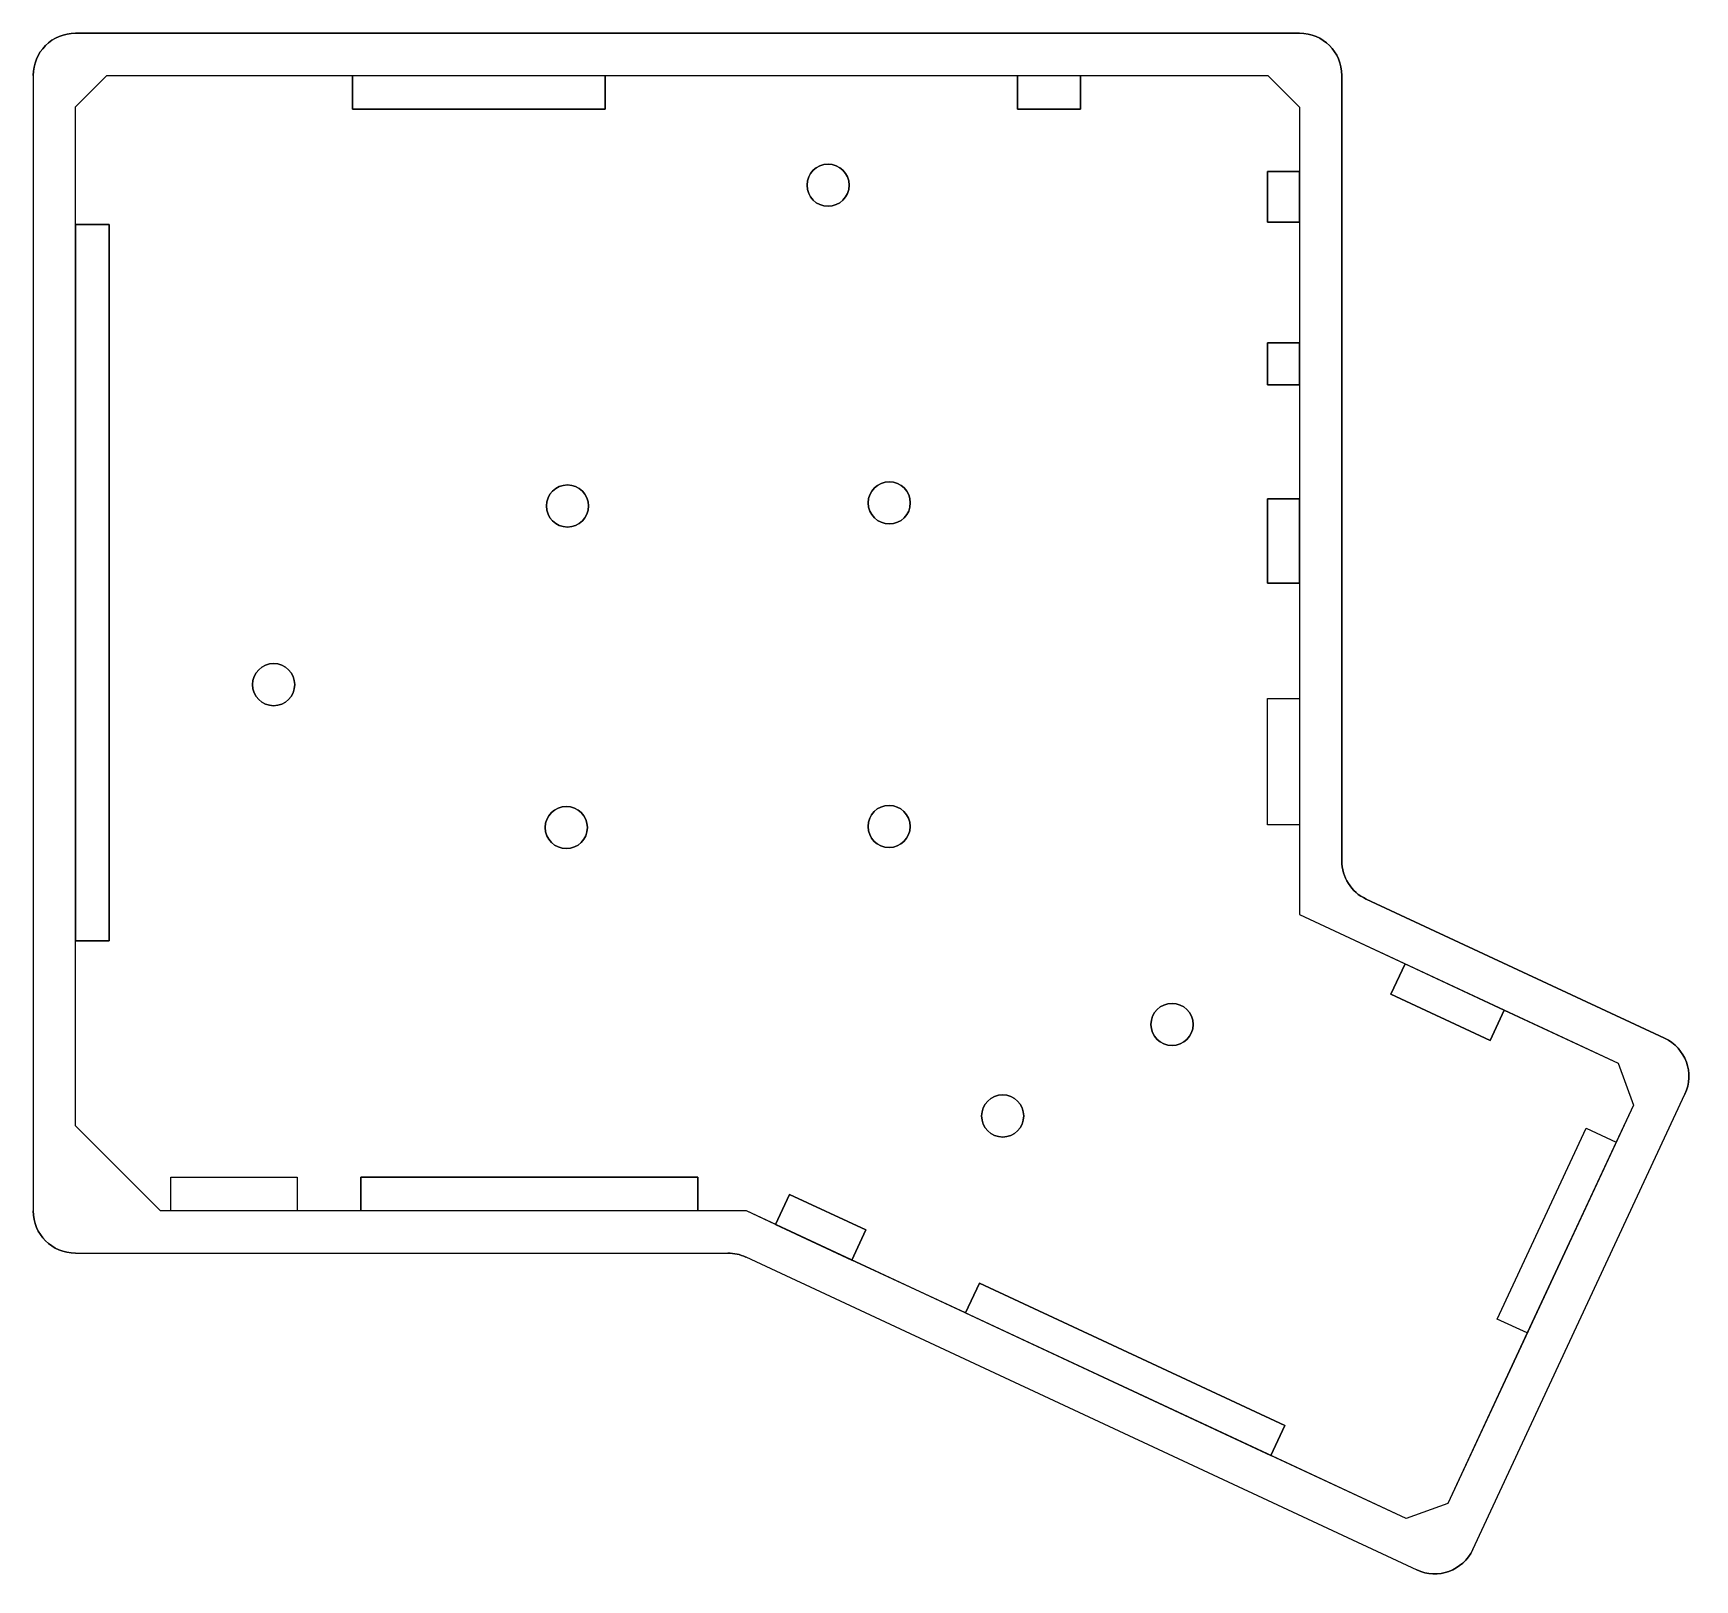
# Model space of a CAD drawing. Extents: x 6 to 203, y 1 to 184.
import ezdxf

# ---------------------------------------------------------------- set-up
doc = ezdxf.new("R2010")
doc.units = 0
doc.layers.add('EXPORT', color=22, linetype='CONTINUOUS')

# ---------------------------------------------------------------- blocks, each defined once
blk = doc.blocks.new('*U49')
at = {"layer": 'EXPORT', "extrusion": (-2e-16, 1, 0)}
for p, q in [((10.85, 184.29), (156.14, 184.29)), ((10.85, 184.29), (10.85, 184.29, 18)), ((156.14, 184.29, 18), (10.85, 184.29, 18)), ((156.14, 184.29), (156.14, 184.29, 18))]:
    blk.add_line(p, q, dxfattribs=at)
at = {"layer": 'EXPORT'}
for p, q in [((10.85, 184.29), (10.85, 184.29, 18)), ((156.14, 184.29, 18), (10.85, 184.29, 18)), ((156.14, 184.29), (156.14, 184.29, 18)), ((5.85, 179.29), (5.85, 179.29, 18)), ((5.85, 179.29, 18), (5.85, 44.56, 18)), ((10.85, 175.55, 7), (14.59, 179.29, 7)), ((10.85, 175.55, 18), (14.59, 179.29, 18)), ((14.59, 179.29, 7), (43.74, 179.29, 7)), ((14.59, 179.29, 18), (152.38, 179.29, 18)), ((43.74, 179.29, 7), (43.74, 175.29, 7)), ((43.74, 179.29, 11), (73.74, 179.29, 11)), ((43.74, 175.29, 11), (43.74, 179.29, 11)), ((73.74, 179.29, 7), (122.65, 179.29, 7)), ((73.74, 175.29, 7), (73.74, 179.29, 7)), ((73.74, 179.29, 11), (73.74, 175.29, 11)), ((122.65, 179.29, 7), (122.65, 175.29, 7)), ((122.65, 179.29, 11), (130.15, 179.29, 11)), ((122.65, 175.29, 11), (122.65, 179.29, 11)), ((130.15, 179.29, 7), (152.38, 179.29, 7)), ((130.15, 175.29, 7), (130.15, 179.29, 7)), ((130.15, 179.29, 11), (130.15, 175.29, 11)), ((152.38, 179.29, 7), (156.14, 175.53, 7)), ((152.38, 179.29, 18), (156.14, 175.53, 18)), ((161.14, 179.29), (161.14, 179.29, 18)), ((161.14, 86.1, 18), (161.14, 179.29, 18)), ((10.85, 161.6, 7), (10.85, 175.55, 7)), ((10.85, 54.65, 18), (10.85, 175.55, 18)), ((156.14, 175.53, 7), (156.14, 167.89, 7)), ((156.14, 175.53, 18), (156.14, 79.73, 18)), ((43.74, 175.29, 7), (73.74, 175.29, 7)), ((73.74, 175.29, 11), (43.74, 175.29, 11)), ((122.65, 175.29, 7), (130.15, 175.29, 7)), ((130.15, 175.29, 11), (122.65, 175.29, 11)), ((152.34, 167.89, 7), (152.34, 161.89, 7)), ((156.14, 167.89, 7), (152.34, 167.89, 7)), ((152.34, 167.89, 11), (156.14, 167.89, 11)), ((152.34, 161.89, 11), (152.34, 167.89, 11)), ((156.14, 161.89, 11), (156.14, 167.89, 11)), ((152.34, 161.89, 7), (156.14, 161.89, 7)), ((156.14, 161.89, 11), (152.34, 161.89, 11)), ((156.14, 161.89, 7), (156.14, 147.56, 7)), ((14.85, 161.6, 7), (10.85, 161.6, 7)), ((10.85, 161.6, 11), (10.85, 76.6, 11)), ((10.85, 161.6, 11), (14.85, 161.6, 11)), ((14.85, 76.6, 7), (14.85, 161.6, 7)), ((14.85, 161.6, 11), (14.85, 76.6, 11)), ((152.34, 147.56, 7), (152.34, 142.56, 7)), ((156.14, 147.56, 7), (152.34, 147.56, 7)), ((152.34, 147.56, 11), (156.14, 147.56, 11)), ((152.34, 142.56, 11), (152.34, 147.56, 11)), ((156.14, 142.56, 11), (156.14, 147.56, 11)), ((152.34, 142.56, 7), (156.14, 142.56, 7)), ((156.14, 142.56, 11), (152.34, 142.56, 11)), ((156.14, 142.56, 7), (156.14, 129.03, 7)), ((152.34, 129.03, 7), (152.34, 119.03, 7)), ((156.14, 129.03, 7), (152.34, 129.03, 7)), ((152.34, 129.03, 11), (156.14, 129.03, 11)), ((152.34, 119.03, 11), (152.34, 129.03, 11)), ((156.14, 119.03, 11), (156.14, 129.03, 11)), ((152.34, 119.03, 7), (156.14, 119.03, 7)), ((156.14, 119.03, 11), (152.34, 119.03, 11)), ((156.14, 119.03, 7), (156.14, 105.36, 7)), ((152.34, 90.36, 7), (152.34, 105.36, 7)), ((152.34, 105.36, 7), (156.14, 105.36, 7)), ((152.34, 105.36, 11), (156.14, 105.36, 11)), ((152.34, 90.36, 11), (152.34, 105.36, 11)), ((156.14, 105.36, 11), (156.14, 90.36, 11)), ((156.14, 90.36, 7), (152.34, 90.36, 7)), ((156.14, 90.36, 11), (152.34, 90.36, 11)), ((156.14, 90.36, 7), (156.14, 79.73, 7)), ((161.14, 86.1), (161.14, 86.1, 18)), ((164.03, 81.57), (164.03, 81.57, 18)), ((199.45, 65.05, 18), (164.03, 81.57, 18)), ((156.14, 79.73, 7), (168.65, 73.89, 7)), ((156.14, 79.73, 18), (193.93, 62.11, 18)), ((10.85, 76.6, 7), (14.85, 76.6, 7)), ((10.85, 54.65, 7), (10.85, 76.6, 7)), ((14.85, 76.6, 11), (10.85, 76.6, 11)), ((168.65, 73.89, 7), (166.96, 70.27, 7)), ((166.96, 70.27, 11), (168.65, 73.89, 11)), ((168.65, 73.89, 11), (180.43, 68.4, 11)), ((166.96, 70.27, 7), (178.74, 64.77, 7)), ((178.74, 64.77, 11), (166.96, 70.27, 11)), ((178.74, 64.77, 7), (180.43, 68.4, 7)), ((180.43, 68.4, 11), (178.74, 64.77, 11)), ((180.43, 68.4, 7), (193.93, 62.11, 7)), ((199.45, 65.05), (199.45, 65.05, 18)), ((193.93, 62.11, 7), (195.75, 57.11, 7)), ((193.93, 62.11, 18), (195.75, 57.11, 18)), ((176.68, 4.39, 18), (201.87, 58.4, 18)), ((201.87, 58.4), (201.87, 58.4, 18)), ((195.75, 57.11, 18), (173.71, 9.86, 18)), ((195.75, 57.11, 7), (193.71, 52.74, 7)), ((20.94, 44.56, 7), (10.85, 54.65, 7)), ((20.94, 44.56, 18), (10.85, 54.65, 18)), ((179.6, 31.74, 11), (190.16, 54.4, 11)), ((179.6, 31.74, 7), (190.16, 54.4, 7)), ((190.16, 54.4, 11), (193.71, 52.74, 11)), ((190.16, 54.4, 7), (193.71, 52.74, 7)), ((193.71, 52.74, 11), (183.15, 30.09, 11)), ((22.19, 48.56, 11), (37.19, 48.56, 11)), ((22.19, 44.56, 11), (22.19, 48.56, 11)), ((22.19, 44.56, 7), (22.19, 48.56, 7)), ((22.19, 48.56, 7), (37.19, 48.56, 7)), ((37.19, 48.56, 11), (37.19, 44.56, 11)), ((37.19, 48.56, 7), (37.19, 44.56, 7)), ((44.74, 48.56, 7), (44.74, 44.56, 7)), ((84.74, 48.56, 7), (44.74, 48.56, 7)), ((44.74, 48.56, 11), (84.74, 48.56, 11)), ((44.74, 44.56, 11), (44.74, 48.56, 11)), ((84.74, 44.56, 7), (84.74, 48.56, 7)), ((84.74, 48.56, 11), (84.74, 44.56, 11)), ((95.61, 46.53, 7), (93.95, 42.96, 7)), ((93.95, 42.96, 11), (95.61, 46.53, 11)), ((104.67, 42.31, 7), (95.61, 46.53, 7)), ((95.61, 46.53, 11), (104.67, 42.31, 11)), ((5.85, 44.56), (5.85, 44.56, 18)), ((22.19, 44.56, 7), (20.94, 44.56, 7)), ((90.51, 44.56, 18), (20.94, 44.56, 18)), ((37.19, 44.56, 11), (22.19, 44.56, 11)), ((44.74, 44.56, 7), (37.19, 44.56, 7)), ((84.74, 44.56, 11), (44.74, 44.56, 11)), ((90.51, 44.56, 7), (84.74, 44.56, 7)), ((93.95, 42.96, 7), (90.51, 44.56, 7)), ((168.79, 8.07, 18), (90.51, 44.56, 18)), ((93.95, 42.96, 11), (103.01, 38.74, 11)), ((103.01, 38.74, 7), (104.67, 42.31, 7)), ((104.67, 42.31, 11), (103.01, 38.74, 11)), ((10.85, 39.56), (10.85, 39.56, 18)), ((10.85, 39.56, 18), (88.3, 39.56, 18)), ((88.3, 39.56), (88.3, 39.56, 18)), ((90.41, 39.1), (90.41, 39.1, 18)), ((90.41, 39.1, 18), (170.04, 1.97, 18)), ((116.48, 32.46, 7), (103.01, 38.74, 7)), ((118.14, 36.01, 7), (116.48, 32.46, 7)), ((116.48, 32.46, 11), (118.14, 36.01, 11)), ((154.4, 19.11, 7), (118.14, 36.01, 7)), ((118.14, 36.01, 11), (154.4, 19.11, 11)), ((116.48, 32.46, 11), (152.74, 15.55, 11)), ((183.15, 30.09, 11), (179.6, 31.74, 11)), ((183.15, 30.09, 7), (179.6, 31.74, 7)), ((183.15, 30.09, 7), (173.71, 9.86, 7)), ((152.74, 15.55, 7), (154.4, 19.11, 7)), ((154.4, 19.11, 11), (152.74, 15.55, 11)), ((168.79, 8.07, 7), (152.74, 15.55, 7)), ((173.71, 9.86, 7), (168.79, 8.07, 7)), ((173.71, 9.86, 18), (168.79, 8.07, 18)), ((176.68, 4.39), (176.68, 4.39, 18)), ((170.04, 1.97), (170.04, 1.97, 18))]:
    blk.add_line(p, q, dxfattribs=at)
at = {"layer": 'EXPORT', "extrusion": (0, 0, -1)}
for p, q in [((10.85, 184.29), (156.14, 184.29)), ((5.85, 179.29), (5.85, 44.56)), ((161.14, 179.29), (161.14, 86.1)), ((164.03, 81.57), (199.45, 65.05)), ((176.68, 4.39), (201.87, 58.4)), ((10.85, 39.56), (88.3, 39.56)), ((90.41, 39.1), (170.04, 1.97))]:
    blk.add_line(p, q, dxfattribs=at)
at = {"layer": 'EXPORT', "extrusion": (-1, -8.3316e-06, 0)}
for p, q in [((5.85, 179.29), (5.85, 44.56)), ((5.85, 179.29, 18), (5.85, 44.56, 18)), ((5.85, 179.29), (5.85, 179.29, 18)), ((5.85, 44.56), (5.85, 44.56, 18))]:
    blk.add_line(p, q, dxfattribs=at)
at = {"layer": 'EXPORT', "extrusion": (0.707107, -0.707107, 0)}
for p, q in [((10.85, 175.55, 18), (14.59, 179.29, 18)), ((10.85, 175.55, 7), (14.59, 179.29, 7)), ((14.59, 179.29, 18), (14.59, 179.29, 7)), ((10.85, 175.55, 18), (10.85, 175.55, 7))]:
    blk.add_line(p, q, dxfattribs=at)
at = {"layer": 'EXPORT', "extrusion": (4e-16, -1, 0)}
for p, q in [((14.59, 179.29, 18), (152.38, 179.29, 18)), ((14.59, 179.29, 18), (14.59, 179.29, 7)), ((14.59, 179.29, 7), (43.74, 179.29, 7)), ((43.74, 179.29, 7), (43.74, 179.29, 11)), ((43.74, 179.29, 11), (73.74, 179.29, 11)), ((73.74, 179.29, 7), (73.74, 179.29, 11)), ((73.74, 179.29, 7), (122.65, 179.29, 7)), ((122.65, 179.29, 7), (122.65, 179.29, 11)), ((122.65, 179.29, 11), (130.15, 179.29, 11)), ((130.15, 179.29, 7), (130.15, 179.29, 11)), ((130.15, 179.29, 7), (152.38, 179.29, 7)), ((152.38, 179.29, 18), (152.38, 179.29, 7))]:
    blk.add_line(p, q, dxfattribs=at)
at = {"layer": 'EXPORT', "extrusion": (-1, 0, 0)}
for p, q in [((43.74, 179.29, 7), (43.74, 175.29, 7)), ((43.74, 175.29, 11), (43.74, 179.29, 11)), ((43.74, 179.29, 7), (43.74, 179.29, 11)), ((122.65, 179.29, 7), (122.65, 175.29, 7)), ((122.65, 175.29, 11), (122.65, 179.29, 11)), ((122.65, 179.29, 7), (122.65, 179.29, 11)), ((43.74, 175.29, 7), (43.74, 175.29, 11)), ((122.65, 175.29, 7), (122.65, 175.29, 11)), ((152.34, 167.89, 7), (152.34, 161.89, 7)), ((152.34, 161.89, 11), (152.34, 167.89, 11)), ((152.34, 167.89, 7), (152.34, 167.89, 11)), ((152.34, 161.89, 7), (152.34, 161.89, 11)), ((152.34, 147.56, 7), (152.34, 142.56, 7)), ((152.34, 142.56, 11), (152.34, 147.56, 11)), ((152.34, 147.56, 7), (152.34, 147.56, 11)), ((152.34, 142.56, 7), (152.34, 142.56, 11)), ((152.34, 129.03, 7), (152.34, 119.03, 7)), ((152.34, 119.03, 11), (152.34, 129.03, 11)), ((152.34, 129.03, 7), (152.34, 129.03, 11)), ((152.34, 119.03, 7), (152.34, 119.03, 11)), ((152.34, 90.36, 7), (152.34, 105.36, 7)), ((152.34, 90.36, 11), (152.34, 105.36, 11)), ((152.34, 105.36, 7), (152.34, 105.36, 11)), ((152.34, 90.36, 7), (152.34, 90.36, 11)), ((22.19, 44.56, 7), (22.19, 48.56, 7)), ((22.19, 44.56, 11), (22.19, 48.56, 11)), ((22.19, 48.56, 7), (22.19, 48.56, 11)), ((44.74, 48.56, 7), (44.74, 44.56, 7)), ((44.74, 44.56, 11), (44.74, 48.56, 11)), ((44.74, 48.56, 7), (44.74, 48.56, 11)), ((22.19, 44.56, 11), (22.19, 44.56, 7)), ((44.74, 44.56, 7), (44.74, 44.56, 11))]:
    blk.add_line(p, q, dxfattribs=at)
at = {"layer": 'EXPORT', "extrusion": (1, 0, 0)}
for p, q in [((73.74, 175.29, 7), (73.74, 179.29, 7)), ((73.74, 179.29, 7), (73.74, 179.29, 11)), ((73.74, 179.29, 11), (73.74, 175.29, 11)), ((130.15, 175.29, 7), (130.15, 179.29, 7)), ((130.15, 179.29, 7), (130.15, 179.29, 11)), ((130.15, 179.29, 11), (130.15, 175.29, 11)), ((73.74, 175.29, 7), (73.74, 175.29, 11)), ((130.15, 175.29, 7), (130.15, 175.29, 11)), ((14.85, 76.6, 7), (14.85, 161.6, 7)), ((14.85, 161.6, 7), (14.85, 161.6, 11)), ((14.85, 161.6, 11), (14.85, 76.6, 11)), ((14.85, 76.6, 7), (14.85, 76.6, 11)), ((37.19, 48.56, 7), (37.19, 44.56, 7)), ((37.19, 48.56, 7), (37.19, 48.56, 11)), ((37.19, 48.56, 11), (37.19, 44.56, 11)), ((84.74, 44.56, 7), (84.74, 48.56, 7)), ((84.74, 48.56, 7), (84.74, 48.56, 11)), ((84.74, 48.56, 11), (84.74, 44.56, 11)), ((37.19, 44.56, 7), (37.19, 44.56, 11)), ((84.74, 44.56, 7), (84.74, 44.56, 11))]:
    blk.add_line(p, q, dxfattribs=at)
at = {"layer": 'EXPORT', "extrusion": (-0.707673, -0.70654, 0)}
for p, q in [((152.38, 179.29, 18), (156.14, 175.53, 18)), ((152.38, 179.29, 18), (152.38, 179.29, 7)), ((152.38, 179.29, 7), (156.14, 175.53, 7)), ((156.14, 175.53, 18), (156.14, 175.53, 7))]:
    blk.add_line(p, q, dxfattribs=at)
at = {"layer": 'EXPORT', "extrusion": (1, 5.29179e-06, 0)}
for p, q in [((161.14, 179.29), (161.14, 86.1)), ((161.14, 179.29), (161.14, 179.29, 18)), ((161.14, 86.1, 18), (161.14, 179.29, 18)), ((161.14, 86.1), (161.14, 86.1, 18))]:
    blk.add_line(p, q, dxfattribs=at)
at = {"layer": 'EXPORT', "extrusion": (1, 8.3316e-06, 0)}
for p, q in [((10.85, 161.6, 7), (10.85, 175.55, 7)), ((10.85, 175.55, 18), (10.85, 175.55, 7)), ((10.85, 54.65, 18), (10.85, 175.55, 18)), ((10.85, 161.6, 11), (10.85, 76.6, 11)), ((10.85, 161.6, 7), (10.85, 161.6, 11)), ((10.85, 76.6, 11), (10.85, 76.6, 7)), ((10.85, 54.65, 7), (10.85, 76.6, 7)), ((10.85, 54.65, 18), (10.85, 54.65, 7))]:
    blk.add_line(p, q, dxfattribs=at)
at = {"layer": 'EXPORT', "extrusion": (-1, -5.29179e-06, 0)}
for p, q in [((156.14, 175.53, 18), (156.14, 79.73, 18)), ((156.14, 175.53, 18), (156.14, 175.53, 7)), ((156.14, 175.53, 7), (156.14, 167.89, 7)), ((156.14, 167.89, 11), (156.14, 167.89, 7)), ((156.14, 161.89, 11), (156.14, 167.89, 11)), ((156.14, 161.89, 7), (156.14, 161.89, 11)), ((156.14, 161.89, 7), (156.14, 147.56, 7)), ((156.14, 147.56, 11), (156.14, 147.56, 7)), ((156.14, 142.56, 11), (156.14, 147.56, 11)), ((156.14, 142.56, 7), (156.14, 142.56, 11)), ((156.14, 142.56, 7), (156.14, 129.03, 7)), ((156.14, 129.03, 11), (156.14, 129.03, 7)), ((156.14, 119.03, 11), (156.14, 129.03, 11)), ((156.14, 119.03, 7), (156.14, 119.03, 11)), ((156.14, 119.03, 7), (156.14, 105.36, 7)), ((156.14, 105.36, 7), (156.14, 105.36, 11)), ((156.14, 105.36, 11), (156.14, 90.36, 11)), ((156.14, 90.36, 11), (156.14, 90.36, 7)), ((156.14, 90.36, 7), (156.14, 79.73, 7)), ((156.14, 79.73, 18), (156.14, 79.73, 7))]:
    blk.add_line(p, q, dxfattribs=at)
at = {"layer": 'EXPORT', "extrusion": (0, -1, 0)}
for p, q in [((43.74, 175.29, 7), (73.74, 175.29, 7)), ((73.74, 175.29, 11), (43.74, 175.29, 11)), ((43.74, 175.29, 7), (43.74, 175.29, 11)), ((73.74, 175.29, 7), (73.74, 175.29, 11)), ((122.65, 175.29, 7), (130.15, 175.29, 7)), ((130.15, 175.29, 11), (122.65, 175.29, 11)), ((122.65, 175.29, 7), (122.65, 175.29, 11)), ((130.15, 175.29, 7), (130.15, 175.29, 11)), ((152.34, 161.89, 7), (156.14, 161.89, 7)), ((156.14, 161.89, 11), (152.34, 161.89, 11)), ((152.34, 161.89, 7), (152.34, 161.89, 11)), ((156.14, 161.89, 7), (156.14, 161.89, 11)), ((152.34, 142.56, 7), (156.14, 142.56, 7)), ((156.14, 142.56, 11), (152.34, 142.56, 11)), ((152.34, 142.56, 7), (152.34, 142.56, 11)), ((156.14, 142.56, 7), (156.14, 142.56, 11)), ((152.34, 119.03, 7), (156.14, 119.03, 7)), ((156.14, 119.03, 11), (152.34, 119.03, 11)), ((152.34, 119.03, 7), (152.34, 119.03, 11)), ((156.14, 119.03, 7), (156.14, 119.03, 11)), ((156.14, 90.36, 7), (152.34, 90.36, 7)), ((156.14, 90.36, 11), (152.34, 90.36, 11)), ((152.34, 90.36, 7), (152.34, 90.36, 11)), ((156.14, 90.36, 11), (156.14, 90.36, 7)), ((10.85, 76.6, 7), (14.85, 76.6, 7)), ((14.85, 76.6, 11), (10.85, 76.6, 11)), ((10.85, 76.6, 11), (10.85, 76.6, 7)), ((14.85, 76.6, 7), (14.85, 76.6, 11))]:
    blk.add_line(p, q, dxfattribs=at)
at = {"layer": 'EXPORT', "extrusion": (0, 1, 0)}
for p, q in [((156.14, 167.89, 7), (152.34, 167.89, 7)), ((152.34, 167.89, 7), (152.34, 167.89, 11)), ((152.34, 167.89, 11), (156.14, 167.89, 11)), ((156.14, 167.89, 11), (156.14, 167.89, 7)), ((14.85, 161.6, 7), (10.85, 161.6, 7)), ((10.85, 161.6, 7), (10.85, 161.6, 11)), ((10.85, 161.6, 11), (14.85, 161.6, 11)), ((14.85, 161.6, 7), (14.85, 161.6, 11)), ((156.14, 147.56, 7), (152.34, 147.56, 7)), ((152.34, 147.56, 7), (152.34, 147.56, 11)), ((152.34, 147.56, 11), (156.14, 147.56, 11)), ((156.14, 147.56, 11), (156.14, 147.56, 7)), ((156.14, 129.03, 7), (152.34, 129.03, 7)), ((152.34, 129.03, 7), (152.34, 129.03, 11)), ((152.34, 129.03, 11), (156.14, 129.03, 11)), ((156.14, 129.03, 11), (156.14, 129.03, 7)), ((152.34, 105.36, 7), (156.14, 105.36, 7)), ((152.34, 105.36, 7), (152.34, 105.36, 11)), ((152.34, 105.36, 11), (156.14, 105.36, 11)), ((156.14, 105.36, 7), (156.14, 105.36, 11)), ((22.19, 48.56, 7), (37.19, 48.56, 7)), ((22.19, 48.56, 7), (22.19, 48.56, 11)), ((22.19, 48.56, 11), (37.19, 48.56, 11)), ((37.19, 48.56, 7), (37.19, 48.56, 11)), ((84.74, 48.56, 7), (44.74, 48.56, 7)), ((44.74, 48.56, 7), (44.74, 48.56, 11)), ((44.74, 48.56, 11), (84.74, 48.56, 11)), ((84.74, 48.56, 7), (84.74, 48.56, 11))]:
    blk.add_line(p, q, dxfattribs=at)
at = {"layer": 'EXPORT', "extrusion": (0.422615, 0.906309, 0)}
for p, q in [((164.03, 81.57), (199.45, 65.05)), ((164.03, 81.57), (164.03, 81.57, 18)), ((199.45, 65.05, 18), (164.03, 81.57, 18)), ((199.45, 65.05), (199.45, 65.05, 18))]:
    blk.add_line(p, q, dxfattribs=at)
at = {"layer": 'EXPORT', "extrusion": (-0.422615, -0.906309, 0)}
for p, q in [((156.14, 79.73, 18), (193.93, 62.11, 18)), ((156.14, 79.73, 18), (156.14, 79.73, 7)), ((156.14, 79.73, 7), (168.65, 73.89, 7)), ((168.65, 73.89, 7), (168.65, 73.89, 11)), ((168.65, 73.89, 11), (180.43, 68.4, 11)), ((180.43, 68.4, 7), (180.43, 68.4, 11)), ((180.43, 68.4, 7), (193.93, 62.11, 7)), ((193.93, 62.11, 18), (193.93, 62.11, 7))]:
    blk.add_line(p, q, dxfattribs=at)
at = {"layer": 'EXPORT', "extrusion": (-0.906308, 0.422618, 0)}
for p, q in [((168.65, 73.89, 7), (166.96, 70.27, 7)), ((166.96, 70.27, 11), (168.65, 73.89, 11)), ((168.65, 73.89, 7), (168.65, 73.89, 11)), ((166.96, 70.27, 7), (166.96, 70.27, 11)), ((179.6, 31.74, 7), (190.16, 54.4, 7)), ((179.6, 31.74, 11), (190.16, 54.4, 11)), ((190.16, 54.4, 7), (190.16, 54.4, 11)), ((95.61, 46.53, 7), (93.95, 42.96, 7)), ((93.95, 42.96, 11), (95.61, 46.53, 11)), ((95.61, 46.53, 7), (95.61, 46.53, 11)), ((93.95, 42.96, 7), (93.95, 42.96, 11)), ((118.14, 36.01, 7), (116.48, 32.46, 7)), ((116.48, 32.46, 11), (118.14, 36.01, 11)), ((118.14, 36.01, 7), (118.14, 36.01, 11)), ((116.48, 32.46, 7), (116.48, 32.46, 11)), ((179.6, 31.74, 7), (179.6, 31.74, 11))]:
    blk.add_line(p, q, dxfattribs=at)
at = {"layer": 'EXPORT', "extrusion": (-0.422618, -0.906308, 0)}
for p, q in [((166.96, 70.27, 7), (178.74, 64.77, 7)), ((178.74, 64.77, 11), (166.96, 70.27, 11)), ((166.96, 70.27, 7), (166.96, 70.27, 11)), ((178.74, 64.77, 7), (178.74, 64.77, 11)), ((183.15, 30.09, 11), (179.6, 31.74, 11)), ((179.6, 31.74, 7), (179.6, 31.74, 11)), ((183.15, 30.09, 7), (179.6, 31.74, 7)), ((183.15, 30.09, 11), (183.15, 30.09, 7))]:
    blk.add_line(p, q, dxfattribs=at)
at = {"layer": 'EXPORT', "extrusion": (0.906308, -0.422618, 0)}
for p, q in [((178.74, 64.77, 7), (180.43, 68.4, 7)), ((180.43, 68.4, 11), (178.74, 64.77, 11)), ((180.43, 68.4, 7), (180.43, 68.4, 11)), ((178.74, 64.77, 7), (178.74, 64.77, 11)), ((103.01, 38.74, 7), (104.67, 42.31, 7)), ((104.67, 42.31, 11), (103.01, 38.74, 11)), ((104.67, 42.31, 7), (104.67, 42.31, 11)), ((103.01, 38.74, 11), (103.01, 38.74, 7)), ((152.74, 15.55, 7), (154.4, 19.11, 7)), ((154.4, 19.11, 11), (152.74, 15.55, 11)), ((154.4, 19.11, 7), (154.4, 19.11, 11)), ((152.74, 15.55, 11), (152.74, 15.55, 7))]:
    blk.add_line(p, q, dxfattribs=at)
at = {"layer": 'EXPORT', "extrusion": (-0.939612, -0.342243, 0)}
for p, q in [((193.93, 62.11, 18), (195.75, 57.11, 18)), ((193.93, 62.11, 18), (193.93, 62.11, 7)), ((193.93, 62.11, 7), (195.75, 57.11, 7)), ((195.75, 57.11, 18), (195.75, 57.11, 7))]:
    blk.add_line(p, q, dxfattribs=at)
at = {"layer": 'EXPORT', "extrusion": (0.906311, -0.422612, 0)}
for p, q in [((176.68, 4.39), (201.87, 58.4)), ((176.68, 4.39, 18), (201.87, 58.4, 18)), ((201.87, 58.4), (201.87, 58.4, 18)), ((176.68, 4.39), (176.68, 4.39, 18))]:
    blk.add_line(p, q, dxfattribs=at)
at = {"layer": 'EXPORT', "extrusion": (-0.906311, 0.422612, 0)}
for p, q in [((195.75, 57.11, 18), (173.71, 9.86, 18)), ((195.75, 57.11, 7), (193.71, 52.74, 7)), ((195.75, 57.11, 18), (195.75, 57.11, 7)), ((193.71, 52.74, 11), (183.15, 30.09, 11)), ((193.71, 52.74, 7), (193.71, 52.74, 11)), ((183.15, 30.09, 7), (173.71, 9.86, 7)), ((183.15, 30.09, 11), (183.15, 30.09, 7)), ((173.71, 9.86, 18), (173.71, 9.86, 7))]:
    blk.add_line(p, q, dxfattribs=at)
at = {"layer": 'EXPORT', "extrusion": (0.707107, 0.707107, 0)}
for p, q in [((20.94, 44.56, 18), (10.85, 54.65, 18)), ((20.94, 44.56, 7), (10.85, 54.65, 7)), ((10.85, 54.65, 18), (10.85, 54.65, 7)), ((20.94, 44.56, 18), (20.94, 44.56, 7))]:
    blk.add_line(p, q, dxfattribs=at)
at = {"layer": 'EXPORT', "extrusion": (0.422618, 0.906308, 0)}
for p, q in [((190.16, 54.4, 7), (193.71, 52.74, 7)), ((190.16, 54.4, 7), (190.16, 54.4, 11)), ((190.16, 54.4, 11), (193.71, 52.74, 11)), ((193.71, 52.74, 7), (193.71, 52.74, 11)), ((104.67, 42.31, 7), (95.61, 46.53, 7)), ((95.61, 46.53, 7), (95.61, 46.53, 11)), ((95.61, 46.53, 11), (104.67, 42.31, 11)), ((104.67, 42.31, 7), (104.67, 42.31, 11)), ((154.4, 19.11, 7), (118.14, 36.01, 7)), ((118.14, 36.01, 7), (118.14, 36.01, 11)), ((118.14, 36.01, 11), (154.4, 19.11, 11)), ((154.4, 19.11, 7), (154.4, 19.11, 11))]:
    blk.add_line(p, q, dxfattribs=at)
at = {"layer": 'EXPORT', "extrusion": (4.9e-15, 1, 0)}
for p, q in [((22.19, 44.56, 7), (20.94, 44.56, 7)), ((20.94, 44.56, 18), (20.94, 44.56, 7)), ((90.51, 44.56, 18), (20.94, 44.56, 18)), ((37.19, 44.56, 11), (22.19, 44.56, 11)), ((22.19, 44.56, 11), (22.19, 44.56, 7)), ((37.19, 44.56, 7), (37.19, 44.56, 11)), ((44.74, 44.56, 7), (37.19, 44.56, 7)), ((84.74, 44.56, 11), (44.74, 44.56, 11)), ((44.74, 44.56, 7), (44.74, 44.56, 11)), ((90.51, 44.56, 7), (84.74, 44.56, 7)), ((84.74, 44.56, 7), (84.74, 44.56, 11)), ((90.51, 44.56, 18), (90.51, 44.56, 7))]:
    blk.add_line(p, q, dxfattribs=at)
at = {"layer": 'EXPORT', "extrusion": (0.422555, 0.906337, 0)}
for p, q in [((93.95, 42.96, 7), (90.51, 44.56, 7)), ((90.51, 44.56, 18), (90.51, 44.56, 7)), ((168.79, 8.07, 18), (90.51, 44.56, 18)), ((93.95, 42.96, 11), (103.01, 38.74, 11)), ((93.95, 42.96, 7), (93.95, 42.96, 11)), ((116.48, 32.46, 7), (103.01, 38.74, 7)), ((103.01, 38.74, 11), (103.01, 38.74, 7)), ((116.48, 32.46, 11), (152.74, 15.55, 11)), ((116.48, 32.46, 7), (116.48, 32.46, 11)), ((152.74, 15.55, 11), (152.74, 15.55, 7)), ((168.79, 8.07, 7), (152.74, 15.55, 7)), ((168.79, 8.07, 18), (168.79, 8.07, 7))]:
    blk.add_line(p, q, dxfattribs=at)
at = {"layer": 'EXPORT', "extrusion": (-5.2e-15, -1, 0)}
for p, q in [((10.85, 39.56), (88.3, 39.56)), ((10.85, 39.56, 18), (88.3, 39.56, 18)), ((10.85, 39.56), (10.85, 39.56, 18)), ((88.3, 39.56), (88.3, 39.56, 18))]:
    blk.add_line(p, q, dxfattribs=at)
at = {"layer": 'EXPORT', "extrusion": (-0.422555, -0.906337, 0)}
for p, q in [((90.41, 39.1), (170.04, 1.97)), ((90.41, 39.1, 18), (170.04, 1.97, 18)), ((90.41, 39.1), (90.41, 39.1, 18)), ((170.04, 1.97), (170.04, 1.97, 18))]:
    blk.add_line(p, q, dxfattribs=at)
at = {"layer": 'EXPORT', "extrusion": (-0.341743, 0.939793, 0)}
for p, q in [((173.71, 9.86, 18), (168.79, 8.07, 18)), ((173.71, 9.86, 7), (168.79, 8.07, 7)), ((168.79, 8.07, 18), (168.79, 8.07, 7)), ((173.71, 9.86, 18), (173.71, 9.86, 7))]:
    blk.add_line(p, q, dxfattribs=at)
at = {"layer": 'EXPORT'}
for centre in [(100.18, 166.26, 7), (100.18, 166.26, 11), (100.18, 166.26, 7), (69.25, 128.2, 7), (69.25, 128.2, 11), (69.25, 128.2, 7), (107.44, 128.57, 7), (107.44, 128.57, 11), (107.44, 128.57, 7), (34.38, 107.01, 7), (34.38, 107.01, 11), (34.38, 107.01, 7), (107.42, 90.18, 7), (107.42, 90.18, 11), (107.42, 90.18, 7), (69.11, 90.05, 7), (69.11, 90.05, 11), (69.11, 90.05, 7), (141, 66.69, 7), (141, 66.69, 11), (141, 66.69, 7), (120.9, 55.83, 7), (120.9, 55.83, 11), (120.9, 55.83, 7)]:
    blk.add_circle(centre, 2.5, dxfattribs=at)
at = {"layer": 'EXPORT', "extrusion": (0, 0, -1)}
for centre in [(-100.18, 166.26, -11), (-69.25, 128.2, -11), (-107.44, 128.57, -11), (-34.38, 107.01, -11), (-107.42, 90.18, -11), (-69.11, 90.05, -11), (-141, 66.69, -11), (-120.9, 55.83, -11)]:
    blk.add_circle(centre, 2.5, dxfattribs=at)
at = {"layer": 'EXPORT'}
for centre, start, end in [((10.85, 179.29), 90, 180.0005), ((10.85, 179.29, 18), 90, 180.0005), ((10.85, 179.29, 18), 90, 180.0005), ((156.14, 179.29), 0.0003, 90), ((156.14, 179.29, 18), 0.0003, 90), ((156.14, 179.29, 18), 0.0003, 90), ((166.14, 86.1), 180.0003, 245.0002), ((166.14, 86.1, 18), 180.0003, 245.0002), ((197.34, 60.52), 335.0004, 65.0002), ((197.34, 60.52, 18), 335.0004, 65.0002), ((197.34, 60.52, 18), 335.0004, 65.0002), ((10.85, 44.56), 180.0005, 270), ((10.85, 44.56, 18), 180.0005, 270), ((10.85, 44.56, 18), 180.0005, 270), ((88.3, 34.56), 65.004, 90), ((88.3, 34.56, 18), 65.004, 90), ((172.15, 6.5), 245.004, 335.0004), ((172.15, 6.5, 18), 245.004, 335.0004), ((172.15, 6.5, 18), 245.004, 335.0004)]:
    blk.add_arc(centre, 5, start, end, dxfattribs=at)
at = {"layer": 'EXPORT', "extrusion": (0, 0, -1)}
for centre, start, end in [((-10.85, 179.29), 359.9995, 90), ((-156.14, 179.29), 90, 179.9997), ((-166.14, 86.1, -18), 294.9998, 359.9997), ((-166.14, 86.1), 294.9998, 359.9997), ((-197.34, 60.52), 114.9998, 204.9996), ((-10.85, 44.56), 270, 359.9995), ((-88.3, 34.56, -18), 90, 114.996), ((-88.3, 34.56), 90, 114.996), ((-172.15, 6.5), 204.9996, 294.996)]:
    blk.add_arc(centre, 5, start, end, dxfattribs=at)

msp = doc.modelspace()

# ---------------------------------------------------------------- block references
at = {"layer": 'EXPORT'}
msp.add_blockref('*U49', (0, 0), dxfattribs=at)

doc.saveas('drawing.dxf')
